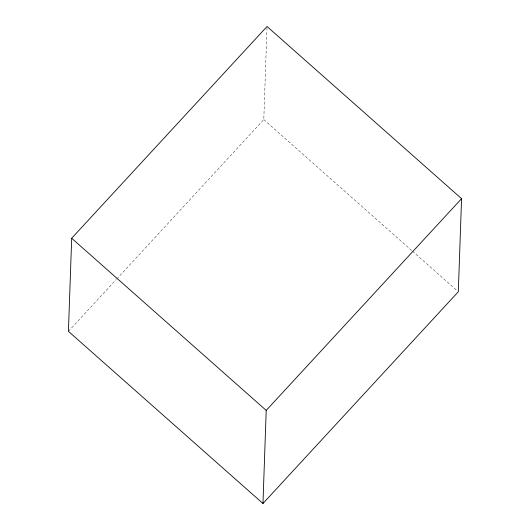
<?xml version="1.0" encoding="UTF-8"?>
<svg xmlns="http://www.w3.org/2000/svg" width="530" height="530" viewBox="0 0 530 530"><rect width="100%" height="100%" fill="white"/><g stroke="black" fill="none" stroke-linecap="round" stroke-linejoin="round"><path stroke-width="0.4" stroke-dasharray="2.65 1.99" d="M116.706 279.012L263.788 119.594L266.981 28.15M68.43 331.343L116.149 279.621M263.788 119.594L411.85 250.63M412.473 251.18L457.079 290.652"/><path stroke-width="0.79" d="M71.683 238.248L68.43 331.343L262.966 503.5L458.317 291.752L461.57 198.657L267.034 26.5L71.683 238.248L266.212 410.406L262.966 503.5M266.212 410.406L461.57 198.657"/></g></svg>
